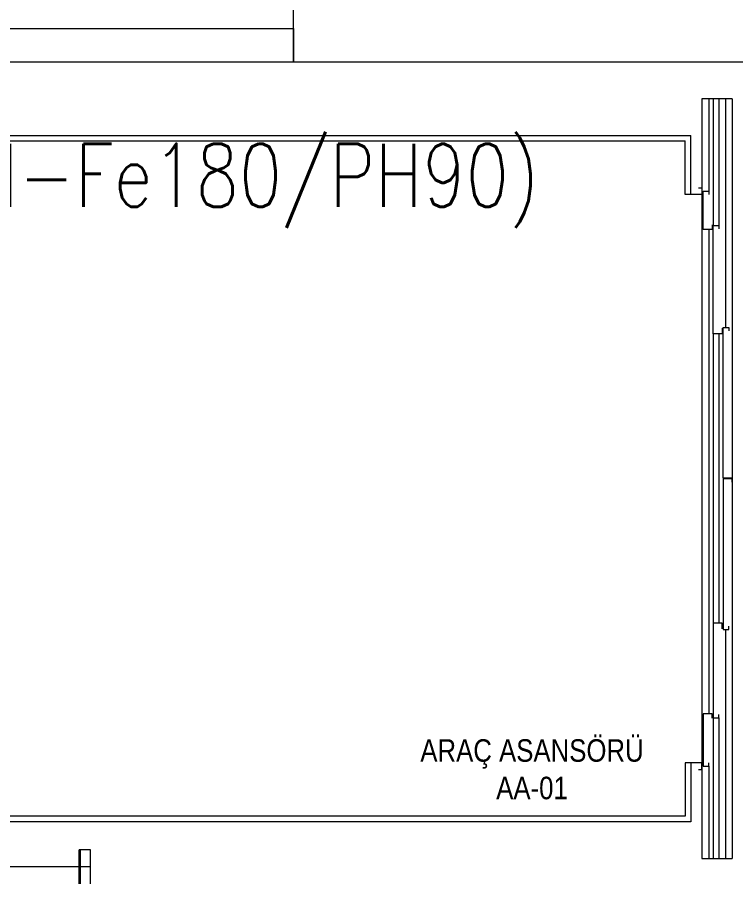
# Model space of a CAD drawing. Extents: x -2749 to 23780, y -1311 to 8245.
# Drawn here: x 19429.8 to 19749, y 2025 to 2410 of the extents above; entities that cross this region are included whole.
import ezdxf
from ezdxf.xclip import XClip

# ---------------------------------------------------------------- set-up
doc = ezdxf.new("R2010")
doc.units = 0
doc.header["$MEASUREMENT"] = 0
doc.header["$XCLIPFRAME"] = 0
doc.layers.get('0').update_dxf_attribs({"color": 9, "lineweight": 9})
for name, color, linetype, lineweight in [('00', 9, 'Continuous', 9), ('01', 9, 'Continuous', 9), ('05V', 9, 'Continuous', 9), ('21', 9, 'Continuous', 9), ('E-YAZI', 7, 'Continuous', 30)]:
    doc.layers.add(name, color=color, linetype=linetype, lineweight=lineweight)
doc.styles.add('E-YAZI', font='txttw.shx')
doc.styles.add('MuuM_TEXT-STANDART', font='ARIALN.TTF')

# ---------------------------------------------------------------- blocks, each defined once
blk = doc.blocks.new('p-arac asansoru')
for p, q in [((33.69999996389493, -134.4999999556603), (33.69999996389402, 488.5000000445145)), ((36.19999996389493, -131.9999999556894), (36.19999996389402, 486.0000000445145)), ((336.199999963894, 486.0000000445145), (336.1999999638949, -131.9999999556894)), ((338.699999963894, 488.5000000445145), (338.6999999638949, -134.4999999556603)), ((13.6999999640102, 132.2500000023574), (13.69999996400997, 265.2500000016298)), ((-6.300000035873381, 137.2500000023283), (21.199999963952, 137.2500000023283)), ((-6.300000035873381, 136.6500000023225), (21.199999963952, 136.6500000023225)), ((21.199999963952, 132.2500000023574), (21.199999963952, 137.2500000023283)), ((-6.300000035873381, 132.2500000023574), (21.199999963952, 132.2500000023574)), ((59.89999996379015, -134.4999999556603), (33.69999996389493, -134.4999999556603)), ((59.89999996379015, -131.9999999556894), (36.19999996389493, -131.9999999556894)), ((59.89999996379015, -134.4999999556603), (59.89999996379015, -131.9999999556894)), ((312.399999964023, -134.4999999556603), (312.399999964023, -131.9999999556894)), ((312.399999964023, -131.9999999556894), (336.1999999638949, -131.9999999556894)), ((312.399999964023, -134.4999999556603), (338.6999999638949, -134.4999999556603)), ((17.39999996402298, -139.4999999556312), (17.39999996402298, -152.999999955573)), ((354.8999999637897, -139.4999999556312), (17.39999996402298, -139.4999999556312)), ((354.8999999637897, -152.999999955573), (354.8999999637897, -139.4999999556312)), ((58.39999996379015, -142.4999999556312), (17.39999996402298, -142.4999999556312)), ((79.89999996434312, -144.4999999556021), (17.39999996402298, -144.4999999556021)), ((296.8999999641976, -142.4999999556312), (81.69999996433148, -142.4999999556312)), ((250.4999999636796, -144.4999999556021), (121.8999999641103, -144.4999999556021)), ((354.8999999637897, -144.4999999556021), (298.6999999642442, -144.4999999556021)), ((354.8999999637897, -142.4999999556312), (313.899999964023, -142.4999999556312)), ((79.89999996434312, -146.9999999556021), (17.39999996402298, -146.999999955573)), ((119.0499999641335, -149.999999955573), (17.39999996402298, -149.999999955573)), ((250.4999999636796, -146.9999999556021), (121.8999999641103, -146.9999999556021)), ((354.8999999637897, -149.999999955573), (253.3499999636563, -149.999999955573)), ((354.8999999637897, -146.9999999556021), (298.6999999642442, -146.9999999556021)), ((354.8999999637897, -152.999999955573), (17.39999996402298, -152.999999955573))]:
    blk.add_line(p, q)
for points in [[(56.89999996379015, -137.9999999556603), (56.89999996379015, -139.4999999556312), (59.89999996379015, -139.4999999556312), (59.89999996379015, -134.4999999556603)], [(315.399999964023, -137.9999999556603), (315.399999964023, -139.4999999556312), (312.399999964023, -139.4999999556312), (312.399999964023, -134.4999999556603)], [(79.69999996433148, -143.9999999556021), (81.69999996433148, -143.9999999556021), (81.69999996433148, -139.9999999556312), (58.39999996379015, -139.9999999556312), (58.39999996379015, -142.4999999556312), (59.89999996379015, -142.4999999556312)], [(298.8999999642558, -143.9999999556021), (296.8999999641976, -143.9999999556021), (296.8999999641976, -139.9999999556312), (313.899999964023, -139.9999999556312), (313.899999964023, -142.4999999556312), (312.399999964023, -142.4999999556312)], [(119.3999999641103, -148.4999999556021), (121.8999999641103, -148.4999999556021), (121.8999999641103, -144.4999999556021), (79.89999996434312, -144.4999999556021), (79.89999996434312, -146.9999999556021), (81.3999999642849, -146.9999999556021)], [(252.9999999636796, -148.4999999556021), (250.4999999636796, -148.4999999556021), (250.4999999636796, -144.4999999556021), (298.6999999642442, -144.4999999556021), (298.6999999642442, -146.9999999556021), (297.1999999642441, -146.9999999556021)], [(184.5499999639007, -152.999999955573), (186.0499999638425, -152.999999955573), (186.0499999638425, -148.9999999556021), (119.0499999641335, -148.9999999556021), (119.0499999641335, -151.499999955573), (120.5499999641336, -151.499999955573)], [(187.8499999638891, -152.999999955573), (186.3499999638891, -152.999999955573), (186.3499999638891, -148.9999999556021), (253.3499999636563, -148.9999999556021), (253.3499999636563, -151.499999955573), (251.8499999636563, -151.499999955573)]]:
    blk.add_lwpolyline(points)
blk = doc.blocks.new('ÇATI KATI PLANI')
at = {"layer": '00'}
blk.add_lwpolyline([(19047.50000000018, 2404.999999977488), (19552.49999987253, 2404.999999977488), (19552.49999987253, 2389.999999977488), (19047.50000000018, 2389.999999977488)], dxfattribs=at)
at = {"layer": '01'}
blk.add_lwpolyline([(19057.50000000018, 2514.999999997119), (19592.49999987268, 2514.999999997119), (19592.49999987259, 2429.999999977488), (19797.50000000012, 2429.999999977488), (19797.4999998652, 2389.999999977488), (19552.49999987253, 2389.999999977488), (19552.49999987265, 2474.999999997119), (19047.50000000018, 2474.999999957079), (19047.50000000018, 2389.999999977488), (18997.49999999899, 2389.999999977488), (18997.50000000018, 2514.999999997119), (18997.49999999899, 2824.99999997743), (19797.50000000015, 2824.999999977496), (19797.50000000015, 2784.999999977495), (19047.49999999875, 2784.99999997743), (19047.50000000018, 2514.999999997119)], close=True, dxfattribs=at)
at = {"layer": '05V'}
ref = blk.add_blockref('p-arac asansoru', (19594.50000004331, 2018.849997840174), dxfattribs=dict(at, rotation=90))
XClip(ref).set_block_clipping_path([(6.149997810921832, -202.9999999556785), (371.150002144062, 532.0000000443215)])
at = {"layer": '21', "insert": (19658.48251875816, 2075.784473997508), "char_height": 10, "attachment_point": 5, "style": 'MuuM_TEXT-STANDART'}
blk.add_mtext_dynamic_manual_height_columns('ARAÇ ASANSÖRÜ\\PAA-01', width=388.558379922295, gutter_width=156.5101786435116, heights=[0], dxfattribs=at)

msp = doc.modelspace()

# ---------------------------------------------------------------- block references
msp.add_blockref('ÇATI KATI PLANI', (3.274180926382542e-11, 0))

# ---------------------------------------------------------------- texts
at = {"layer": 'E-YAZI', "color": 3, "style": 'E-YAZI', "width": 0.8}
msp.add_text('3(2x1.5 LIHCH-Fe180/PH90)', height=28, dxfattribs=at).set_placement((19212.39652190626, 2325.845566574193))

doc.saveas('drawing.dxf')
